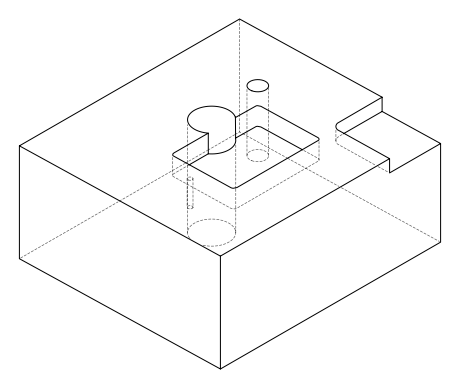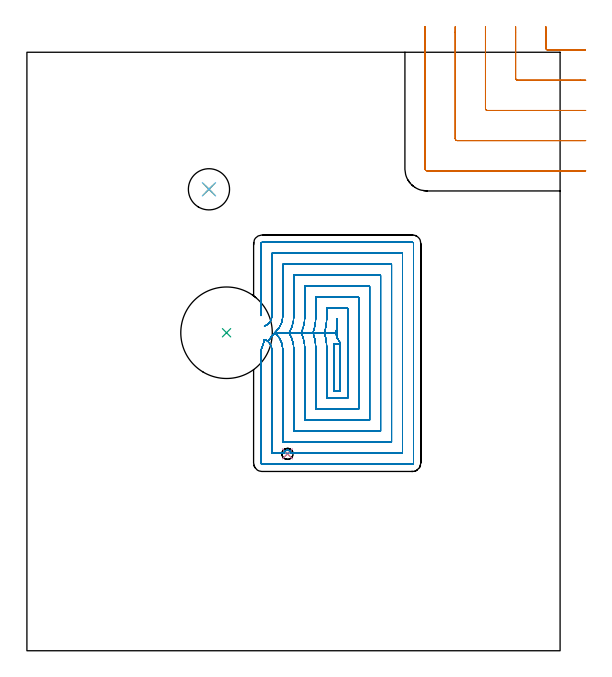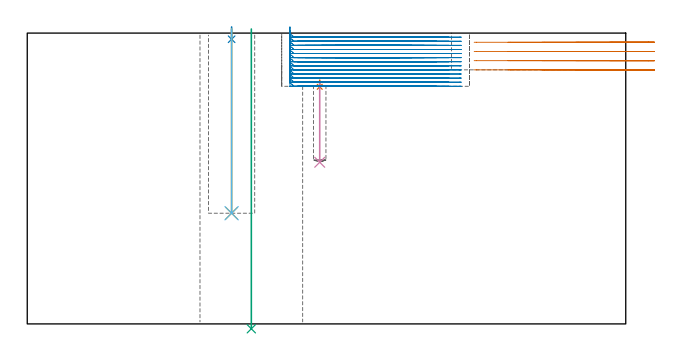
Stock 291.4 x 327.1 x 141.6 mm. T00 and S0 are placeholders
(PLAN: 8 operations, 6 tool changes, 60.2 min)
(1 SPOT_DRILL | STEP1POCKET | NXT0321_9005460120000 | 0.03 min | 2794 mm3)
(2 SPOT_DRILL_1 | STEP1POCKET_1 | NXT0321_9005460120000 | 0.05 min | 183 mm3)
(3 INDEXABLE_INSERT_DRILL_THROUGH_HOLE_FROM_SOLID | STEP1HOLE | NXT0302_038 | 0.59 min | 277962 mm3)
(4 DRILL_BLIND_HOLE_INTO_CENTER | STEP1POCKET | NXT0301_032 | 0.16 min | 1064 mm3)
(5 DRILL_BLIND_HOLE_INTO_CENTER_1 | STEP1POCKET_1 | UGT0301_515 | 0.36 min | 9434 mm3)
(6 DRILL_TO_ENLARGE_BLIND_HOLE | STEP1POCKET_1 | UGT0301_378 | 0.36 min | 25223 mm3)
(7 MILL_CORNER_NOTCH_RECTANGULAR | CORNER_NOTCH_RECTANGULAR | UGT0201_105 | Follow Part, ap 5.5, ae 75% | 4.47 min | 114505 mm3)
(8 MILL_RECTANGULAR_POCKET | POCKET_RECTANGULAR_STRAIGHT | NXT0201_009 | Follow Part, ap 2, ae 75% | 54.2 min | 295167 mm3)
(TOOL NXT0321_9005460120000 | NC Spot Drill, 142deg, 12mm, Carbide, Uncoated | D12 PA142 FL30 Z2)
(TOOL NXT0302_038 | Index. Insert Drill 50mm [880-D5000L50-04] | D50 PA176 FL200 Z2)
(TOOL NXT0301_032 | Carbide Drill 6.1mm [860.1-0610-031A1-MM 2214] | D6.1 PA140 FL53 Z2)
(TOOL UGT0301_515 | Carbide Drill 12.0 mm | D12 PA118 FL101 Z2)
(TOOL UGT0301_378 | Twist Drill Flat Bottom 22.5 mm | D22.5 PA180 FL155 Z2)
(TOOL UGT0201_105 | End Mill 22 mm | D22 FL25 Z2)
(TOOL NXT0201_009 | ENDMILL 8mm [2P460-0800-NA 1630] | D8 FL26 Z6)
(OP 1 SPOT_DRILL)
G17 G21 G94 G90
T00 M6
G54
G17 G0 G90 X142.4 Y107.6 S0 M3
G43 Z151.6 H0
G94 G81 G98 Z115.437 F250. R118.7
G80
M5
M2
(OP 2 SPOT_DRILL_1)
G17 G21 G94 G90
T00 M6
G54
G17 G0 G90 X99.5 Y252.2 S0 M3
G43 Z151.6 H0
G94 G81 G98 Z138.6 F250. R144.6
G80
M5
M2
(OP 3 INDEXABLE_INSERT_DRILL_THROUGH_HOLE_FROM_SOLID)
G17 G21 G94 G90
T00 M6
G54
G17 G0 G90 X109.1 Y173.8 S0 M3
G43 Z151.6 H1
G94 G81 G98 Z-2.373 F250. R143.6
G80
M5
M2
(OP 4 DRILL_BLIND_HOLE_INTO_CENTER)
G17 G21 G94 G90
T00 M6
G54
G17 G0 G90 X142.4 Y107.6 S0 M3
G43 Z151.6 H1
G94 G81 G98 Z78.7 F250. R117.7
G80
M5
M2
(OP 5 DRILL_BLIND_HOLE_INTO_CENTER_1)
G17 G21 G94 G90
T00 M6
G54
G17 G0 G90 X99.5 Y252.2 S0 M3
G43 Z151.6 H0
G94 G81 G98 Z53.9 F250. R143.6
G80
M5
M2
(OP 6 DRILL_TO_ENLARGE_BLIND_HOLE)
G17 G21 G94 G90
T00 M6
G54
G17 G0 G90 X99.5 Y252.2 S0 M3
G43 Z151.6 H0
G94 G73 G98 Z53.9 F250. Q21.925 R143.6
G80
M5
M2
(OP 7 MILL_CORNER_NOTCH_RECTANGULAR)
G17 G21 G94 G90
T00 M6
G54
G17 G0 G90 X283.6 Y341.1 S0 M3
G43 Z151.6 H0
Z137.125
G94 G1 Y338.1 F250.
Y329.394 F500.
G3 X284.694 Y328.3 R1.1
G1 X302.334
X305.334 F250.
G0 Z151.6
X267.1 Y341.1
Z137.125
G1 Y338.1
Y312.895 F500.
G3 X268.195 Y311.8 R1.1
G1 X302.4
X305.4 F250.
G0 Z151.6
X250.6 Y341.1
Z137.125
G1 Y338.1
Y296.395 F500.
G3 X251.695 Y295.3 R1.1
G1 X302.4
X305.4 F250.
G0 Z151.6
X234.1 Y341.1
Z137.125
G1 Y338.1
Y279.895 F500.
G3 X235.195 Y278.8 R1.1
G1 X302.4
X305.4 F250.
G0 Z151.6
X217.6 Y341.1
Z137.125
G1 Y338.1
Y263.395 F500.
G3 X218.695 Y262.3 R1.1
G1 X302.4
X305.4 F250.
G0 Z151.6
X283.6 Y341.1
Z132.65
G1 Y338.1
Y329.394 F500.
G3 X284.694 Y328.3 R1.1
G1 X302.334
X305.334 F250.
G0 Z151.6
X267.1 Y341.1
Z132.65
G1 Y338.1
Y312.895 F500.
G3 X268.195 Y311.8 R1.1
G1 X302.4
X305.4 F250.
G0 Z151.6
X250.6 Y341.1
Z132.65
G1 Y338.1
Y296.395 F500.
G3 X251.695 Y295.3 R1.1
G1 X302.4
X305.4 F250.
G0 Z151.6
X234.1 Y341.1
Z132.65
G1 Y338.1
Y279.895 F500.
G3 X235.195 Y278.8 R1.1
G1 X302.4
X305.4 F250.
G0 Z151.6
X217.6 Y341.1
Z132.65
G1 Y338.1
Y263.395 F500.
G3 X218.695 Y262.3 R1.1
G1 X302.4
X305.4 F250.
G0 Z151.6
X283.6 Y341.1
Z128.175
G1 Y338.1
Y329.394 F500.
G3 X284.694 Y328.3 R1.1
G1 X302.334
X305.334 F250.
G0 Z151.6
X267.1 Y341.1
Z128.175
G1 Y338.1
Y312.895 F500.
G3 X268.195 Y311.8 R1.1
G1 X302.4
X305.4 F250.
G0 Z151.6
X250.6 Y341.1
Z128.175
G1 Y338.1
Y296.395 F500.
G3 X251.695 Y295.3 R1.1
G1 X302.4
X305.4 F250.
G0 Z151.6
X234.1 Y341.1
Z128.175
G1 Y338.1
Y279.895 F500.
G3 X235.195 Y278.8 R1.1
G1 X302.4
X305.4 F250.
G0 Z151.6
X217.6 Y341.1
Z128.175
G1 Y338.1
Y263.395 F500.
G3 X218.695 Y262.3 R1.1
G1 X302.4
X305.4 F250.
G0 Z151.6
X283.6 Y341.1
Z123.7
G1 Y338.1
Y329.394 F500.
G3 X284.694 Y328.3 R1.1
G1 X302.334
X305.334 F250.
G0 Z151.6
X267.1 Y341.1
Z123.7
G1 Y338.1
Y312.895 F500.
G3 X268.195 Y311.8 R1.1
G1 X302.4
X305.4 F250.
G0 Z151.6
X250.6 Y341.1
Z123.7
G1 Y338.1
Y296.395 F500.
G3 X251.695 Y295.3 R1.1
G1 X302.4
X305.4 F250.
G0 Z151.6
X234.1 Y341.1
Z123.7
G1 Y338.1
Y279.895 F500.
G3 X235.195 Y278.8 R1.1
G1 X302.4
X305.4 F250.
G0 Z151.6
X217.6 Y341.1
Z123.7
G1 Y338.1
Y263.395 F500.
G3 X218.695 Y262.3 R1.1
G1 X302.4
X305.4 F250.
G0 Z151.6
M5
M2
(OP 8 MILL_RECTANGULAR_POCKET)
G17 G21 G94 G90
T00 M6
G54
G17 G0 G90 X127.9 Y155.467 S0 M3
G43 Z151.6 H1
Z144.6
G94 G1 Y153.655 Z144.114 F250.
Y164.452 Z141.221
X128.189 Y165.033 Z141.048
X128.792 Y166.488 Z140.625
X129.285 Y167.984 Z140.203
X129.664 Y169.513 Z139.781
X129.777 Y170.151 Z139.608
G2 X131.66 Y169.128 R6. F500.
G1 X135.419 Y173.804
X168.846
G2 X169.3 Y171.526 R42.
G1 X171.3 Y168.062
Y142.
X167.9
Y164.452
G3 X167.757 Y167.836 R40.
X171.3 Y168.062 R4.
G1 X169.3 Y171.526
Y176.082
X169.599 Y181.557
X169.3 Y176.082
G2 X168.846 Y173.804 R42.
G1 X162.664
G2 X163.9 Y164.452 R36.
G1 Y138.
X175.3
Y187.2
X163.9
Y183.156
G2 X162.664 Y173.804 R36.
G1 X156.405
G2 X157.9 Y164.452 R30.
G1 Y132.
X181.3
Y193.2
X157.9
Y183.156
G2 X156.405 Y173.804 R30.
G1 X150.003
G2 X151.9 Y164.452 R24.
G1 Y126.
X187.3
Y199.2
X151.9
Y183.156
G2 X150.003 Y173.804 R24.
G1 X143.28
G2 X145.9 Y164.452 R18.
G1 Y120.
X193.3
Y205.2
X145.9
Y183.156
G2 X143.28 Y173.804 R18.
G1 X135.419
G2 X139.9 Y164.452 R12.
G1 Y114.
X199.3
Y211.2
X139.9
Y183.156
G2 X135.419 Y173.804 R12.
G1 X131.66 Y169.128
G2 X133.9 Y164.452 R6.
G1 Y108.
X140.454
G2 X140.995 Y109.008 R1.998
X142.726 Y109.567 R1.982
X143.816 Y109. R1.983
X144.353 Y108. R1.988
G1 X205.3
Y217.2
X133.9
Y183.156
G2 X129.777 Y177.457 R6.
G0 X127.9 Y161.489 Z144.6
G1 Y153.655 Z142.501 F250.
Y164.452 Z139.608
Y102.6 F500.
G3 X128.5 Y102. R0.6
G1 X210.7
G3 X211.3 Y102.6 R0.6
G1 Y222.6
G3 X210.7 Y223.2 R0.6
G1 X128.5
G3 X127.9 Y222.6 R0.6
G1 Y183.156
G0 Y155.467 Z142.608
G1 Y153.655 Z142.122 F250.
Y164.452 Z139.229
X128.189 Y165.033 Z139.055
X128.792 Y166.488 Z138.633
X129.285 Y167.984 Z138.211
X129.664 Y169.513 Z137.789
X129.777 Y170.151 Z137.615
G2 X131.66 Y169.128 R6. F500.
G1 X135.42 Y173.804
X168.846
G2 X169.3 Y171.526 R42.
G1 X171.3 Y168.062
Y142.
X167.9
Y164.452
G3 X167.757 Y167.836 R40.
X171.3 Y168.062 R4.
G1 X169.3 Y171.526
Y176.081
X169.599 Y181.556
X169.3 Y176.081
G2 X168.846 Y173.804 R42.
G1 X162.664
G2 X163.9 Y164.452 R36.
G1 Y138.
X175.3
Y187.2
X163.9
Y183.155
G2 X162.664 Y173.804 R36.
G1 X156.405
G2 X157.9 Y164.452 R30.
G1 Y132.
X181.3
Y193.2
X157.9
Y183.155
G2 X156.405 Y173.804 R30.
G1 X150.003
G2 X151.9 Y164.452 R24.
G1 Y126.
X187.3
Y199.2
X151.9
Y183.155
G2 X150.003 Y173.804 R24.
G1 X143.28
G2 X145.9 Y164.452 R18.
G1 Y120.
X193.3
Y205.2
X145.9
Y183.155
G2 X143.28 Y173.804 R18.
G1 X135.42
G2 X139.9 Y164.452 R12.
G1 Y114.
X199.3
Y211.2
X139.9
Y183.155
G2 X135.42 Y173.804 R12.
G1 X131.66 Y169.128
G2 X133.9 Y164.452 R6.
G1 Y108.
X140.454
G2 X140.995 Y109.008 R1.998
X142.733 Y109.566 R1.982
X143.819 Y108.997 R1.982
X144.353 Y108. R1.987
G1 X205.3
Y217.2
X133.9
Y183.155
G2 X129.777 Y177.456 R6.
G0 X127.9 Y161.489 Z142.608
G1 Y153.655 Z140.508 F250.
Y164.452 Z137.615
Y102.6 F500.
G3 X128.5 Y102. R0.6
G1 X210.7
G3 X211.3 Y102.6 R0.6
G1 Y222.6
G3 X210.7 Y223.2 R0.6
G1 X128.5
G3 X127.9 Y222.6 R0.6
G1 Y183.155
G0 Y155.473 Z140.615
G1 Y153.655 Z140.128 F250.
Y164.445 Z137.237
X128.189 Y165.025 Z137.063
X128.657 Y166.124 Z136.743
X129.062 Y167.248 Z136.423
X129.491 Y168.739 Z136.007
X129.666 Y169.505 Z135.797
X129.779 Y170.143 Z135.623
G2 X131.658 Y169.122 R6. F500.
G1 X135.416 Y173.8
X168.845
G2 X169.3 Y171.519 R42.
G1 X171.3 Y168.055
Y142.
X167.9
Y164.445
G3 X167.757 Y167.829 R40.
X171.3 Y168.055 R4.
G1 X169.3 Y171.519
Y176.081
X169.599 Y181.556
X169.3 Y176.081
G2 X168.845 Y173.8 R42.
G1 X162.663
G2 X163.9 Y164.445 R36.
G1 Y138.
X175.3
Y187.2
X163.9
Y183.155
G2 X162.663 Y173.8 R36.
G1 X156.404
G2 X157.9 Y164.445 R30.
G1 Y132.
X181.3
Y193.2
X157.9
Y183.155
G2 X156.404 Y173.8 R30.
G1 X150.002
G2 X151.9 Y164.445 R24.
G1 Y126.
X187.3
Y199.2
X151.9
Y183.155
G2 X150.002 Y173.8 R24.
G1 X143.278
G2 X145.9 Y164.445 R18.
G1 Y120.
X193.3
Y205.2
X145.9
Y183.155
G2 X143.278 Y173.8 R18.
G1 X135.416
G2 X139.9 Y164.445 R12.
G1 Y114.
X199.3
Y211.2
X139.9
Y183.155
G2 X135.416 Y173.8 R12.
G1 X131.658 Y169.122
G2 X133.9 Y164.445 R6.
G1 Y108.
X140.454
G2 X140.992 Y109.005 R1.997
X142.021 Y109.557 R1.982
X142.734 Y109.566 R1.983
X143.819 Y108.997 R1.982
X144.353 Y108. R1.987
G1 X205.3
Y217.2
X133.9
Y183.155
G2 X129.778 Y177.457 R6.
G0 X127.9 Y161.496 Z140.615
G1 Y153.655 Z138.514 F250.
Y164.445 Z135.623
Y102.6 F500.
G3 X128.5 Y102. R0.6
G1 X210.7
G3 X211.3 Y102.6 R0.6
G1 Y222.6
G3 X210.7 Y223.2 R0.6
G1 X128.5
G3 X127.9 Y222.6 R0.6
G1 Y183.155
G0 Y155.471 Z138.623
G1 Y153.655 Z138.136 F250.
Y164.448 Z135.244
X128.189 Y165.028 Z135.071
X128.792 Y166.483 Z134.649
X129.285 Y167.98 Z134.226
X129.664 Y169.508 Z133.804
X129.777 Y170.147 Z133.631
G2 X131.659 Y169.125 R6. F500.
G1 X135.417 Y173.802
X168.845
G2 X169.3 Y171.522 R42.
G1 X171.3 Y168.058
Y142.
X167.9
Y164.448
G3 X167.757 Y167.832 R40.
X171.3 Y168.058 R4.
G1 X169.3 Y171.522
Y176.082
X169.599 Y181.557
X169.3 Y176.082
G2 X168.845 Y173.802 R42.
G1 X162.664
G2 X163.9 Y164.448 R36.
G1 Y138.
X175.3
Y187.2
X163.9
Y183.155
G2 X162.664 Y173.802 R36.
G1 X156.405
G2 X157.9 Y164.448 R30.
G1 Y132.
X181.3
Y193.2
X157.9
Y183.155
G2 X156.405 Y173.802 R30.
G1 X150.002
G2 X151.9 Y164.448 R24.
G1 Y126.
X187.3
Y199.2
X151.9
Y183.155
G2 X150.002 Y173.802 R24.
G1 X143.279
G2 X145.9 Y164.448 R18.
G1 Y120.
X193.3
Y205.2
X145.9
Y183.155
G2 X143.279 Y173.802 R18.
G1 X135.417
G2 X139.9 Y164.448 R12.
G1 Y114.
X199.3
Y211.2
X139.9
Y183.155
G2 X135.417 Y173.802 R12.
G1 X131.659 Y169.125
G2 X133.9 Y164.448 R6.
G1 Y108.
X140.454
G2 X140.996 Y109.009 R1.998
X142.733 Y109.566 R1.982
X143.816 Y109. R1.983
X144.353 Y108. R1.988
G1 X205.3
Y217.2
X133.9
Y183.155
G2 X129.777 Y177.457 R6.
G0 X127.9 Y161.493 Z138.623
G1 Y153.655 Z136.523 F250.
Y164.448 Z133.631
Y102.6 F500.
G3 X128.5 Y102. R0.6
G1 X210.7
G3 X211.3 Y102.6 R0.6
G1 Y222.6
G3 X210.7 Y223.2 R0.6
G1 X128.5
G3 X127.9 Y222.6 R0.6
G1 Y183.155
G0 Y155.468 Z136.631
G1 Y153.655 Z136.145 F250.
Y164.451 Z133.252
X128.189 Y165.031 Z133.078
X128.792 Y166.486 Z132.656
X129.285 Y167.982 Z132.234
X129.664 Y169.511 Z131.812
X129.777 Y170.149 Z131.638
G2 X131.66 Y169.127 R6. F500.
G1 X135.419 Y173.802
X168.846
G2 X169.3 Y171.524 R42.
G1 X171.3 Y168.06
Y142.
X167.9
Y164.451
G3 X167.757 Y167.834 R40.
X171.3 Y168.06 R4.
G1 X169.3 Y171.524
Y176.08
X169.599 Y181.556
X169.3 Y176.08
G2 X168.846 Y173.802 R42.
G1 X162.664
G2 X163.9 Y164.451 R36.
G1 Y138.
X175.3
Y187.2
X163.9
Y183.154
G2 X162.664 Y173.802 R36.
G1 X156.405
G2 X157.9 Y164.451 R30.
G1 Y132.
X181.3
Y193.2
X157.9
Y183.154
G2 X156.405 Y173.802 R30.
G1 X150.003
G2 X151.9 Y164.451 R24.
G1 Y126.
X187.3
Y199.2
X151.9
Y183.154
G2 X150.003 Y173.802 R24.
G1 X143.28
G2 X145.9 Y164.451 R18.
G1 Y120.
X193.3
Y205.2
X145.9
Y183.154
G2 X143.28 Y173.802 R18.
G1 X135.419
G2 X139.9 Y164.451 R12.
G1 Y114.
X199.3
Y211.2
X139.9
Y183.154
G2 X135.419 Y173.802 R12.
G1 X131.66 Y169.127
G2 X133.9 Y164.451 R6.
G1 Y108.
X140.454
G2 X140.996 Y109.009 R1.998
X143.816 Y109. R1.982
X144.353 Y108. R1.988
G1 X205.3
Y217.2
X133.9
Y183.154
G2 X129.778 Y177.456 R6.
G0 X127.9 Y161.49 Z136.631
G1 Y153.655 Z134.531 F250.
Y164.451 Z131.638
Y102.6 F500.
G3 X128.5 Y102. R0.6
G1 X210.7
G3 X211.3 Y102.6 R0.6
G1 Y222.6
G3 X210.7 Y223.2 R0.6
G1 X128.5
G3 X127.9 Y222.6 R0.6
G1 Y183.154
G0 Y155.468 Z134.638
G1 Y153.655 Z134.152 F250.
Y164.451 Z131.26
X128.189 Y165.031 Z131.086
X128.792 Y166.486 Z130.664
X129.285 Y167.982 Z130.242
X129.664 Y169.511 Z129.82
X129.777 Y170.149 Z129.646
G2 X131.66 Y169.127 R6. F500.
G1 X135.419 Y173.802
X168.846
G2 X169.3 Y171.524 R42.
G1 X171.3 Y168.06
Y142.
X167.9
Y164.451
G3 X167.757 Y167.834 R40.
X171.3 Y168.06 R4.
G1 X169.3 Y171.524
Y176.08
X169.599 Y181.556
X169.3 Y176.08
G2 X168.846 Y173.802 R42.
G1 X162.664
G2 X163.9 Y164.451 R36.
G1 Y138.
X175.3
Y187.2
X163.9
Y183.154
G2 X162.664 Y173.802 R36.
G1 X156.405
G2 X157.9 Y164.451 R30.
G1 Y132.
X181.3
Y193.2
X157.9
Y183.154
G2 X156.405 Y173.802 R30.
G1 X150.003
G2 X151.9 Y164.451 R24.
G1 Y126.
X187.3
Y199.2
X151.9
Y183.154
G2 X150.003 Y173.802 R24.
G1 X143.28
G2 X145.9 Y164.451 R18.
G1 Y120.
X193.3
Y205.2
X145.9
Y183.154
G2 X143.28 Y173.802 R18.
G1 X135.419
G2 X139.9 Y164.451 R12.
G1 Y114.
X199.3
Y211.2
X139.9
Y183.154
G2 X135.419 Y173.802 R12.
G1 X131.66 Y169.127
G2 X133.9 Y164.451 R6.
G1 Y108.
X140.454
G2 X140.972 Y108.985 R1.998
G1 X140.994 Y109.007
G2 X141.288 Y109.251 R1.982
X143.816 Y109. R1.982
X144.353 Y108. R1.988
G1 X205.3
Y217.2
X133.9
Y183.154
G2 X129.778 Y177.456 R6.
G0 X127.9 Y161.49 Z134.638
G1 Y153.655 Z132.539 F250.
Y164.451 Z129.646
Y102.6 F500.
G3 X128.5 Y102. R0.6
G1 X210.7
G3 X211.3 Y102.6 R0.6
G1 Y222.6
G3 X210.7 Y223.2 R0.6
G1 X128.5
G3 X127.9 Y222.6 R0.6
G1 Y183.154
G0 Y155.474 Z132.646
G1 Y153.655 Z132.159 F250.
Y164.445 Z129.267
X128.189 Y165.025 Z129.094
X128.867 Y166.683 Z128.614
X129.068 Y167.3 Z128.44
X129.269 Y167.916 Z128.266
X129.666 Y169.505 Z127.827
X129.779 Y170.143 Z127.654
G2 X131.658 Y169.123 R6. F500.
G1 X135.416 Y173.8
X168.845
G2 X169.3 Y171.519 R42.
G1 X171.3 Y168.055
Y142.
X167.9
Y164.445
G3 X167.757 Y167.829 R40.
X171.3 Y168.055 R4.
G1 X169.3 Y171.519
Y176.081
X169.599 Y181.556
X169.3 Y176.081
G2 X168.845 Y173.8 R42.
G1 X162.663
G2 X163.9 Y164.445 R36.
G1 Y138.
X175.3
Y187.2
X163.9
Y183.155
G2 X162.663 Y173.8 R36.
G1 X156.404
G2 X157.9 Y164.445 R30.
G1 Y132.
X181.3
Y193.2
X157.9
Y183.155
G2 X156.404 Y173.8 R30.
G1 X150.002
G2 X151.9 Y164.445 R24.
G1 Y126.
X187.3
Y199.2
X151.9
Y183.155
G2 X150.002 Y173.8 R24.
G1 X143.278
G2 X145.9 Y164.445 R18.
G1 Y120.
X193.3
Y205.2
X145.9
Y183.155
G2 X143.278 Y173.8 R18.
G1 X135.416
G2 X139.9 Y164.445 R12.
G1 Y114.
X199.3
Y211.2
X139.9
Y183.155
G2 X135.416 Y173.8 R12.
G1 X131.658 Y169.123
G2 X133.9 Y164.445 R6.
G1 Y108.
X140.454
G2 X140.993 Y109.006 R1.998
X142.905 Y109.529 R1.982
X143.818 Y108.998 R1.982
X144.353 Y108. R1.987
G1 X205.3
Y217.2
X133.9
Y183.155
G2 X129.779 Y177.457 R6.
G0 X127.9 Y161.496 Z132.646
G1 Y153.655 Z130.545 F250.
Y164.445 Z127.654
Y102.6 F500.
G3 X128.5 Y102. R0.6
G1 X210.7
G3 X211.3 Y102.6 R0.6
G1 Y222.6
G3 X210.7 Y223.2 R0.6
G1 X128.5
G3 X127.9 Y222.6 R0.6
G1 Y183.155
G0 Y155.473 Z130.654
G1 Y153.655 Z130.166 F250.
Y164.445 Z127.275
X128.189 Y165.025 Z127.101
X128.855 Y166.649 Z126.631
X129.057 Y167.265 Z126.458
X129.215 Y167.747 Z126.322
X129.349 Y168.237 Z126.186
X129.521 Y168.862 Z126.012
X129.665 Y169.505 Z125.835
X129.778 Y170.144 Z125.661
G2 X131.661 Y169.12 R6. F500.
G1 X135.421 Y173.796
X168.846
G2 X169.3 Y171.519 R42.
G1 X171.3 Y168.055
Y142.
X167.9
Y164.445
G3 X167.757 Y167.829 R40.
X171.3 Y168.055 R4.
G1 X169.3 Y171.519
Y176.072
X169.599 Y181.552
X169.3 Y176.072
G2 X168.846 Y173.796 R42.
G1 X162.664
G2 X163.9 Y164.445 R36.
G1 Y138.
X175.3
Y187.2
X163.9
Y183.146
G2 X162.664 Y173.796 R36.
G1 X156.406
G2 X157.9 Y164.445 R30.
G1 Y132.
X181.3
Y193.2
X157.9
Y183.146
G2 X156.406 Y173.796 R30.
G1 X150.004
G2 X151.9 Y164.445 R24.
G1 Y126.
X187.3
Y199.2
X151.9
Y183.146
G2 X150.004 Y173.796 R24.
G1 X143.281
G2 X145.9 Y164.445 R18.
G1 Y120.
X193.3
Y205.2
X145.9
Y183.146
G2 X143.281 Y173.796 R18.
G1 X135.421
G2 X139.9 Y164.445 R12.
G1 Y114.
X199.3
Y211.2
X139.9
Y183.146
G2 X135.421 Y173.796 R12.
G1 X131.661 Y169.12
G2 X133.9 Y164.445 R6.
G1 Y108.
X140.454
G2 X140.991 Y109.005 R1.997
X142.732 Y109.566 R1.982
X143.453 Y109.291 R1.982
X143.818 Y108.998 R1.982
X144.353 Y108. R1.987
G1 X205.3
Y217.2
X133.9
Y183.146
G2 X129.777 Y177.447 R6.
G0 X127.9 Y161.496 Z130.654
G1 Y153.655 Z128.553 F250.
Y164.445 Z125.661
Y102.6 F500.
G3 X128.5 Y102. R0.6
G1 X210.7
G3 X211.3 Y102.6 R0.6
G1 Y222.6
G3 X210.7 Y223.2 R0.6
G1 X128.5
G3 X127.9 Y222.6 R0.6
G1 Y183.146
G0 Y155.472 Z128.661
G1 Y153.655 Z128.175 F250.
Y164.447 Z125.283
X128.189 Y165.027 Z125.109
X128.792 Y166.482 Z124.687
X129.285 Y167.978 Z124.265
X129.665 Y169.507 Z123.843
X129.778 Y170.146 Z123.669
G2 X131.661 Y169.122 R6. F500.
G1 X135.422 Y173.797
X168.846
G2 X169.3 Y171.521 R42.
G1 X171.3 Y168.057
Y142.
X167.9
Y164.447
G3 X167.757 Y167.831 R40.
X171.3 Y168.057 R4.
G1 X169.3 Y171.521
Y176.072
X169.599 Y181.552
X169.3 Y176.072
G2 X168.846 Y173.797 R42.
G1 X162.665
G2 X163.9 Y164.447 R36.
G1 Y138.
X175.3
Y187.2
X163.9
Y183.146
G2 X162.665 Y173.797 R36.
G1 X156.406
G2 X157.9 Y164.447 R30.
G1 Y132.
X181.3
Y193.2
X157.9
Y183.146
G2 X156.406 Y173.797 R30.
G1 X150.004
G2 X151.9 Y164.447 R24.
G1 Y126.
X187.3
Y199.2
X151.9
Y183.146
G2 X150.004 Y173.797 R24.
G1 X143.281
G2 X145.9 Y164.447 R18.
G1 Y120.
X193.3
Y205.2
X145.9
Y183.146
G2 X143.281 Y173.797 R18.
G1 X135.422
G2 X139.9 Y164.447 R12.
G1 Y114.
X199.3
Y211.2
X139.9
Y183.146
G2 X135.422 Y173.797 R12.
G1 X131.661 Y169.122
G2 X133.9 Y164.447 R6.
G1 Y108.
X140.453
G2 X140.992 Y109.005 R1.996
X143.819 Y108.996 R1.982
X144.353 Y108. R1.987
G1 X205.3
Y217.2
X133.9
Y183.146
G2 X129.777 Y177.447 R6.
G0 X127.9 Y161.494 Z128.661
G1 Y153.655 Z126.561 F250.
Y164.447 Z123.669
Y102.6 F500.
G3 X128.5 Y102. R0.6
G1 X210.7
G3 X211.3 Y102.6 R0.6
G1 Y222.6
G3 X210.7 Y223.2 R0.6
G1 X128.5
G3 X127.9 Y222.6 R0.6
G1 Y183.146
G0 Y155.468 Z126.669
G1 Y153.655 Z126.183 F250.
Y164.451 Z123.291
X128.189 Y165.032 Z123.117
X128.792 Y166.487 Z122.695
X129.285 Y167.983 Z122.273
X129.664 Y169.512 Z121.851
X129.777 Y170.15 Z121.677
G2 X131.66 Y169.127 R6. F500.
G1 X135.42 Y173.803
X168.846
G2 X169.3 Y171.525 R42.
G1 X171.3 Y168.061
Y142.
X167.9
Y164.451
G3 X167.757 Y167.835 R40.
X171.3 Y168.061 R4.
G1 X169.3 Y171.525
Y176.08
X169.599 Y181.556
X169.3 Y176.08
G2 X168.846 Y173.803 R42.
G1 X162.664
G2 X163.9 Y164.451 R36.
G1 Y138.
X175.3
Y187.2
X163.9
Y183.154
G2 X162.664 Y173.803 R36.
G1 X156.405
G2 X157.9 Y164.451 R30.
G1 Y132.
X181.3
Y193.2
X157.9
Y183.154
G2 X156.405 Y173.803 R30.
G1 X150.003
G2 X151.9 Y164.451 R24.
G1 Y126.
X187.3
Y199.2
X151.9
Y183.154
G2 X150.003 Y173.803 R24.
G1 X143.28
G2 X145.9 Y164.451 R18.
G1 Y120.
X193.3
Y205.2
X145.9
Y183.154
G2 X143.28 Y173.803 R18.
G1 X135.42
G2 X139.9 Y164.451 R12.
G1 Y114.
X199.3
Y211.2
X139.9
Y183.154
G2 X135.42 Y173.803 R12.
G1 X131.66 Y169.127
G2 X133.9 Y164.451 R6.
G1 Y108.
X140.453
G2 X140.971 Y108.984 R1.996
G1 X140.994 Y109.007
G2 X143.255 Y109.4 R1.983
X143.819 Y108.996 R1.982
X144.353 Y108. R1.987
G1 X205.3
Y217.2
X133.9
Y183.154
G2 X129.778 Y177.455 R6.
G0 X127.9 Y161.49 Z126.669
G1 Y153.655 Z124.57 F250.
Y164.451 Z121.677
Y102.6 F500.
G3 X128.5 Y102. R0.6
G1 X210.7
G3 X211.3 Y102.6 R0.6
G1 Y222.6
G3 X210.7 Y223.2 R0.6
G1 X128.5
G3 X127.9 Y222.6 R0.6
G1 Y183.154
G0 Y155.468 Z124.677
G1 Y153.655 Z124.191 F250.
Y164.451 Z121.298
X128.189 Y165.032 Z121.125
X128.792 Y166.487 Z120.702
X129.285 Y167.983 Z120.28
X129.664 Y169.512 Z119.858
X129.777 Y170.15 Z119.685
G2 X131.66 Y169.127 R6. F500.
G1 X135.421 Y173.802
X168.846
G2 X169.3 Y171.525 R42.
G1 X171.3 Y168.061
Y142.
X167.9
Y164.451
G3 X167.757 Y167.835 R40.
X171.3 Y168.061 R4.
G1 X169.3 Y171.525
Y176.079
X169.599 Y181.556
X169.3 Y176.079
G2 X168.846 Y173.802 R42.
G1 X162.664
G2 X163.9 Y164.451 R36.
G1 Y138.
X175.3
Y187.2
X163.9
Y183.153
G2 X162.664 Y173.802 R36.
G1 X156.405
G2 X157.9 Y164.451 R30.
G1 Y132.
X181.3
Y193.2
X157.9
Y183.153
G2 X156.405 Y173.802 R30.
G1 X150.003
G2 X151.9 Y164.451 R24.
G1 Y126.
X187.3
Y199.2
X151.9
Y183.153
G2 X150.003 Y173.802 R24.
G1 X143.28
G2 X145.9 Y164.451 R18.
G1 Y120.
X193.3
Y205.2
X145.9
Y183.153
G2 X143.28 Y173.802 R18.
G1 X135.421
G2 X139.9 Y164.451 R12.
G1 Y114.
X199.3
Y211.2
X139.9
Y183.153
G2 X135.421 Y173.802 R12.
G1 X131.66 Y169.127
G2 X133.9 Y164.451 R6.
G1 Y108.
X140.453
G2 X140.996 Y109.009 R1.996
G1 X141.025 Y109.038
G2 X143.816 Y109. R1.983
X144.353 Y108. R1.988
G1 X205.3
Y217.2
X133.9
Y183.153
G2 X129.778 Y177.455 R6.
G0 X127.9 Y161.49 Z124.677
G1 Y153.655 Z122.578 F250.
Y164.451 Z119.685
Y102.6 F500.
G3 X128.5 Y102. R0.6
G1 X210.7
G3 X211.3 Y102.6 R0.6
G1 Y222.6
G3 X210.7 Y223.2 R0.6
G1 X128.5
G3 X127.9 Y222.6 R0.6
G1 Y183.153
G0 Y155.471 Z122.685
G1 Y153.655 Z122.198 F250.
Y164.447 Z119.306
X128.189 Y165.028 Z119.132
X128.793 Y166.483 Z118.71
X129.286 Y167.979 Z118.288
X129.666 Y169.507 Z117.866
X129.778 Y170.146 Z117.692
G2 X131.659 Y169.124 R6. F500.
G1 X135.418 Y173.8
X168.845
G2 X169.3 Y171.521 R42.
G1 X171.3 Y168.057
Y142.
X167.9
Y164.447
G3 X167.757 Y167.831 R40.
X171.3 Y168.057 R4.
G1 X169.3 Y171.521
Y176.079
X169.599 Y181.556
X169.3 Y176.079
G2 X168.845 Y173.8 R42.
G1 X162.664
G2 X163.9 Y164.447 R36.
G1 Y138.
X175.3
Y187.2
X163.9
Y183.153
G2 X162.664 Y173.8 R36.
G1 X156.405
G2 X157.9 Y164.447 R30.
G1 Y132.
X181.3
Y193.2
X157.9
Y183.153
G2 X156.405 Y173.8 R30.
G1 X150.003
G2 X151.9 Y164.447 R24.
G1 Y126.
X187.3
Y199.2
X151.9
Y183.153
G2 X150.003 Y173.8 R24.
G1 X143.279
G2 X145.9 Y164.447 R18.
G1 Y120.
X193.3
Y205.2
X145.9
Y183.153
G2 X143.279 Y173.8 R18.
G1 X135.418
G2 X139.9 Y164.447 R12.
G1 Y114.
X199.3
Y211.2
X139.9
Y183.153
G2 X135.418 Y173.8 R12.
G1 X131.659 Y169.124
G2 X133.9 Y164.447 R6.
G1 Y108.
X140.453
G2 X140.996 Y109.009 R1.996
X142.733 Y109.566 R1.982
X143.816 Y109. R1.983
G1 X143.84 Y108.976
G2 X144.353 Y108. R1.988
G1 X205.3
Y217.2
X133.9
Y183.153
G2 X129.779 Y177.455 R6.
G0 X127.9 Y161.494 Z122.685
G1 Y153.655 Z120.584 F250.
Y164.447 Z117.692
Y102.6 F500.
G3 X128.5 Y102. R0.6
G1 X210.7
G3 X211.3 Y102.6 R0.6
G1 Y222.6
G3 X210.7 Y223.2 R0.6
G1 X128.5
G3 X127.9 Y222.6 R0.6
G1 Y183.153
G0 Y155.474 Z120.692
G1 Y153.655 Z120.205 F250.
Y164.444 Z117.314
X128.189 Y165.025 Z117.14
X128.793 Y166.479 Z116.718
X129.286 Y167.975 Z116.296
X129.665 Y169.503 Z115.874
X129.779 Y170.143 Z115.7
G2 X131.658 Y169.122 R6. F500.
G1 X135.415 Y173.8
X168.845
G2 X169.3 Y171.518 R42.
G1 X171.3 Y168.054
Y142.
X167.9
Y164.444
G3 X167.757 Y167.828 R40.
X171.3 Y168.054 R4.
G1 X169.3 Y171.518
Y176.081
X169.599 Y181.556
X169.3 Y176.081
G2 X168.845 Y173.8 R42.
G1 X162.663
G2 X163.9 Y164.444 R36.
G1 Y138.
X175.3
Y187.2
X163.9
Y183.155
G2 X162.663 Y173.8 R36.
G1 X156.404
G2 X157.9 Y164.444 R30.
G1 Y132.
X181.3
Y193.2
X157.9
Y183.155
G2 X156.404 Y173.8 R30.
G1 X150.002
G2 X151.9 Y164.444 R24.
G1 Y126.
X187.3
Y199.2
X151.9
Y183.155
G2 X150.002 Y173.8 R24.
G1 X143.278
G2 X145.9 Y164.444 R18.
G1 Y120.
X193.3
Y205.2
X145.9
Y183.155
G2 X143.278 Y173.8 R18.
G1 X135.415
G2 X139.9 Y164.444 R12.
G1 Y114.
X199.3
Y211.2
X139.9
Y183.155
G2 X135.415 Y173.8 R12.
G1 X131.658 Y169.122
G2 X133.9 Y164.444 R6.
G1 Y108.
X205.3
Y217.2
X133.9
Y183.155
G2 X129.778 Y177.457 R6.
G0 X127.9 Y161.497 Z120.692
G1 Y153.655 Z118.591 F250.
Y164.444 Z115.7
Y102.6 F500.
G3 X128.5 Y102. R0.6
G1 X210.7
G3 X211.3 Y102.6 R0.6
G1 Y222.6
G3 X210.7 Y223.2 R0.6
G1 X128.5
G3 X127.9 Y222.6 R0.6
G1 Y183.155
G0 Z151.6
M5
M2
